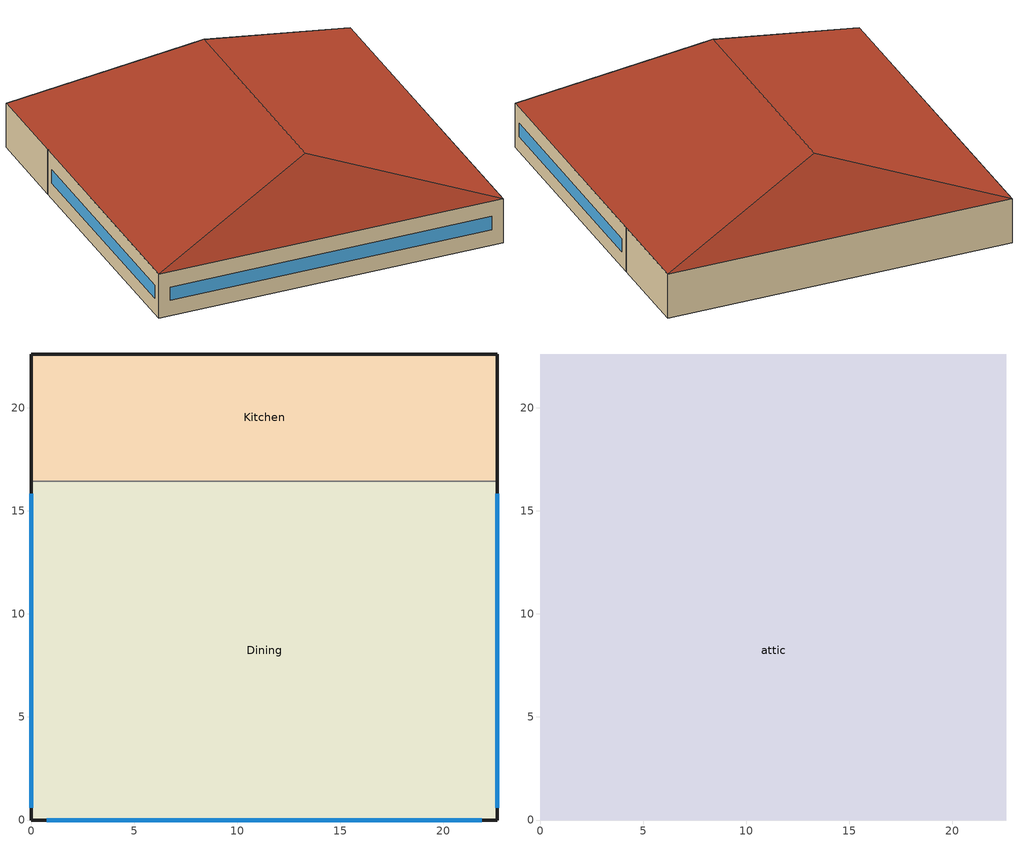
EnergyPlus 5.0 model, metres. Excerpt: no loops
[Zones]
Dining
 floor ground (ext-slab): 22.61,16.44 22.61,0 0,0 0,16.44 z0
 wall outside (Steel Frame Non-res Ext Wall): 0,16.44 0,0 22.61,0 22.61,16.44 z0:3.05
 wall to Kitchen (int-walls): 22.61,16.44 0,16.44 z0:3.05
 window (Window Non-res Fixed): 22.61,0.6 22.61,15.84 / 0.75,0 21.86,0 / 0,15.84 0,0.6 z1.07:1.98
Kitchen
 floor ground (ext-slab): 22.61,22.61 22.61,16.44 0,16.44 0,22.61 z0
 wall outside (Steel Frame Non-res Ext Wall): 22.61,16.44 22.61,22.61 0,22.61 0,16.44 z0:3.05
attic
 floor to Dining (Attic Non-res Floor): 0,0 0,16.44 22.61,16.44 22.61,0 z3.05
 floor to Kitchen (Attic Non-res Floor): 22.61,22.61 22.61,16.44 0,16.44 0,22.61 z3.05
 roof outside (Attic Non-res Roof): 22.61,0,3.05 22.61,22.61,3.05 11.3,18.84,6.82 11.3,3.77,6.82; 22.61,22.61,3.05 0,22.61,3.05 11.3,18.84,6.82; 0,0,3.05 22.61,0,3.05 11.3,3.77,6.82; 0,22.61,3.05 0,0,3.05 11.3,3.77,6.82 11.3,18.84,6.82
[Building]
Ref Bldg Full Service Restaurant New2004_v1.3_5.0: North Axis=0; Terrain=City; Loads Convergence Tolerance Value=0.04; Temperature Convergence Tolerance Value=0.2; Solar Distribution=FullInteriorAndExterior; Maximum Number of Warmup Days=25
[Site:Location]
USA GA-ATLANTA: Latitude {deg}=33.65; Longitude {deg}=-84.42; Time Zone {hr}=-5; Elevation {m}=315
[SizingPeriod:DesignDay] Barometric Pressure {Pa}=97598; Rain {0-no,1-yes}=0; Snow on ground {0-no,1-yes}=0; Day of Month=21; Daylight Savings Time Indicator=0; Humidity Indicating Type=WetBulb
Name | Maximum Dry-Bulb Temperature {C} | Daily Temp Range {C} | Humidity Indicating Conditions at Maximum Dry-Bulb | Wind Speed {m/s} design conditions vs. traditional 6.71 m/s (15 mph) | Wind Direction {Degrees; N=0, S=180} | Clearness {0.0 to 1.1} | Month | Day Type | Wind Speed {m/s} design conditions vs. traditional 3.35 m/s (7mph)
ATLANTA Ann Htg 99.6% Condns DB | -7.3 | 0 | -7.3 | 5.3 | 320 | 0 | 1 | WinterDesignDay
ATLANTA Ann Clg .4% Condns WB=>MDB | 31.4 | 9.7 | 25.2 |  | 300 | 1 | 7 | SummerDesignDay | 4
[Site:WaterMainsTemperature]
Calculation Method=CORRELATION; Annual Average Outdoor Air Temperature {C}=15.83; Maximum Difference In Monthly Average Outdoor Air Temperatures {deltaC}=20.5
[Site:GroundTemperature:BuildingSurface]
19.963, 19.905, 19.939, 20.453, 22.043, 22.528, 22.672, 22.78, 22.808, 21.178, 20.28, 20.042
[Construction]
Steel Frame Non-res Ext Wall: Wood Siding, Steel Frame NonRes Wall Insulation, 1/2IN Gypsum
Attic Non-res Floor: 1/2IN Gypsum, AtticFloor NonRes Insulation, 1/2IN Gypsum
Attic Non-res Roof: Roof Membrane, Metal Decking
ext-slab: HW CONCRETE
int-walls: 1/2IN Gypsum, 1/2IN Gypsum
Window Non-res Fixed: NonRes Fixed Assembly Window
InteriorFurnishings: Std Wood 6inch
[Material] Thermal Absorptance=0.9
Name | Roughness | Thickness {m} | Conductivity {W/m-K} | Density {kg/m3} | Specific Heat {J/kg-K} | Solar Absorptance | Visible Absorptance | Visible Absorptance! Common Materials
Steel Frame NonRes Wall Insulation | MediumRough | 0.0539159 | 0.049 | 265 | 836.8 | 0.7 | 0.7
AtticFloor NonRes Insulation | MediumRough | 0.23413 | 0.049 | 265 | 836.8 | 0.7 | 0.7
Std Wood 6inch | MediumSmooth | 0.15 | 0.12 | 540 | 1210 | 0.7 |  | 0.7
Wood Siding | MediumSmooth | 0.01 | 0.11 | 544.62 | 1210 | 0.78 | 0.78
1/2IN Gypsum | Smooth | 0.0127 | 0.16 | 784.9 | 830 | 0.92 | 0.92
HW CONCRETE | Rough | 0.1016 | 1.311 | 2240 | 836.8 | 0.7 | 0.7
Roof Membrane | VeryRough | 0.0095 | 0.16 | 1121.29 | 1460 | 0.7 | 0.7
Metal Decking | MediumSmooth | 0.0015 | 45.006 | 7680 | 418.4 | 0.7 | 0.3
[WindowMaterial:SimpleGlazingSystem]
NonRes Fixed Assembly Window: U-Factor=3.23646; Solar Heat Gain Coefficient=0.25
[Zone] Type=1; Multiplier=1
Name | Part of Total Floor Area
Dining; Kitchen | Yes
attic | No
[People] Schedule=BLDG_OCC_SCH; Fraction Radiant=0.3; User Specified Sensible Fraction=AUTOCALCULATE; Activity Level Schedule=ACTIVITY_SCH; Enable ASHRAE 55 Comfort Warnings=No; MRT Calculation=ZoneAveraged; Work Efficiency Schedule=WORK_EFF_SCH; Clothing Schedule=CLOTHING_SCH; Air Velocity Schedule=AIR_VELO_SCH; Thermal Comfort Report=FANGER
Name | Zone | Number of People Calculation Method | Zone Area per Person | Number of People
Dining People | Dining | Area/Person | 1.39
Kitchen People | Kitchen | People |  | 7.5
[Lights] Schedule=BLDG_LIGHT_SCH; Design Level Calculation Method=Watts/Area; Return Air Fraction=0; Fraction Radiant=0.7; Fraction Visible=0.2; Fraction Replaceable=1; Return Air Fraction is Calculated from Plenum Temperature=No
Name | Zone | Watts per Zone Area {W/m2}
Dining_Lights | Dining | 22.6
Kitchen_Lights | Kitchen | 12.9
[ElectricEquipment] Design Level Calculation Method=EquipmentLevel
Name | Zone | Schedule | Design Level {W} | Fraction Latent | Fraction Radiant | Fraction Lost
Dining_MiscElec_Equip | Dining | BLDG_EQUIP_SCH | 22402 | 0.25 | 0.3 | 0
Kitchen_MiscElec_Equip | Kitchen | BLDG_EQUIP_SCH | 52500 | 0.25 | 0.3 | 0.2
Kitchen_ExhFan_Equip | Kitchen | Kitchen_Exhaust_SCH | 699 | 0 | 0 | 1
[GasEquipment]
Kitchen_MiscGas_Equip: Zone=Kitchen; Schedule=GAS_EQUIP_SCH; Design Level Calculation Method=EquipmentLevel; Design Level {W}=166994; Fraction Latent=0.1; Fraction Radiant=0.2; Fraction Lost=0.7
[Exterior:Lights]
Exterior Facade Lighting: Schedule=ALWAYS_ON; Design Level=4235; Control Option=AstronomicalClock
[ZoneInfiltration:DesignFlowRate] Constant Term Coefficient=1; Temperature Term Coefficient=0; Velocity Term Coefficient=0; Velocity Squared Term Coefficient=0
Name | Zone | Schedule | Design Volume Flow Rate Calculation Method | Flow per Exterior Surface Area {m3/s/m2} | Air Changes Per Hour {ACH}
Dining_Infiltration | Dining | INFIL_HALF_ON_SCH | Flow/ExteriorArea | 0.000302
Kitchen_Infiltration | Kitchen | INFIL_HALF_ON_SCH | Flow/ExteriorArea | 0.000302
attic_Infiltration | attic | ALWAYS_ON | AirChanges/Hour |  | 1
[InternalMass] Construction=InteriorFurnishings
Name | Zone | Surface Area
Dining Internal Mass | Dining | 743.4961
Kitchen Internal Mass | Kitchen | 278.8105
[ZoneMixing]
Kitchen Exhaust Fanmixing_0: Zone=Kitchen; Schedule=HVACOperationSchd; Design Flow Rate Calculation Method=Flow/Zone; Design Flow Rate=1.828; Source Zone=Dining; Delta Temperature=0
[AvailabilityManager:NightCycle] Availability Schedule=ALWAYS_ON; Fan Schedule=HVACOperationSchd; Control Type {CycleOnAny | CycleOnControlZone | CycleOnAnyZoneFansOnly}=CycleOnAny; Thermostat Tolerance {delta C}=1; Cycling Run Time {s}=1800
PSZ-AC_1:1 Availability Manager; PSZ-AC_2:2 Availability Manager
[UtilityCost:Tariff]
Name | Output Meter | Conversion Factor Choice | Season Schedule | Demand Window Length | Monthly Charge or Variable | Group
GeorgiaPow_PLL-3_PowerLightLarge | Electricity:Facility | kWh | GeorgiaPowerSeasonSchedule | HalfHour | 15.75 | Comm Elect
GeorgiaPow_PLM-3_PowerLightMedium; GeorgiaPow_PLS-3_PowerLightSmall | Electricity:Facility | kWh | GeorgiaPowerSeasonSchedule | HalfHour | 14 | Comm Elect
GeorgiaPow_GS-2_GeneralService | Electricity:Facility | kWh | GeorgiaPowerSeasonSchedule |  | 13.25 | Comm Elect
GA_EIAMonthlyRateGas | Gas:Facility | MCF |  |  | 0 | Comm Gas
[UtilityCost:Charge:Block] Source Variable=totalEnergy; Season=Annual; Category Variable=EnergyCharges
Name | Charge Variable | Tariff | Block Size 1 Value or Variable | Block 1 Cost per Unit Value or Variable | Block Size 2 Value or Variable | Block 2 Cost per Unit Value or Variable | Block Size 3 Value or Variable | Block 3 Cost per Unit Value or Variable | Block Size 4 Value or Variable | Block 4 Cost per Unit Value or Variable | Block Size Multiplier Value or Variable
 | AnnualEnergyCharge | GeorgiaPow_PLL-3_PowerLightLarge | 3000 | 0.10099 | 7000 | 0.09186 | 190000 | 0.0786 | remaining | 0.06096
 | AnnualaddedEnergyCharge | GeorgiaPow_PLL-3_PowerLightLarge | 200 | 0 | 200 | 0.0104 | 200 | 0.00822 | remaining | 0.00594 | TotalDemand
 | AnnualEnergyCharge | GeorgiaPow_PLM-3_PowerLightMedium | 3000 | 0.08757 | 7000 | 0.08026 | 190000 | 0.0691 | remaining | 0.05355
 | AnnualaddedEnergyCharge | GeorgiaPow_PLM-3_PowerLightMedium | 200 | 0 | 200 | 0.00892 | 200 | 0.00672 | remaining | 0.00586 | TotalDemand
 | AnnualEnergyCharge | GeorgiaPow_PLS-3_PowerLightSmall | 25 | 0 | 2975 | 0.08808 | 7000 | 0.08367 | remaining | 0.0722
 | AnnualaddedEnergyCharge | GeorgiaPow_PLS-3_PowerLightSmall | 200 | 0 | 200 | 0.0089 | 200 | 0.0067 | remaining | 0.00586 | TotalDemand
 | AnnualEnergyCharge | GeorgiaPow_GS-2_GeneralService | 25 | 0 | remaining | 0.08327
[UtilityCost:Charge:Simple]
Name | Charge Variable | Tariff | Source Variable | Season | Category Variable | Cost per Unit Value or Variable
 | SummerFuelCostRiderEnergyCharge | GeorgiaPow_PLL-3_PowerLightLarge | TotalEnergy | Summer | EnergyCharges | 0.019843
 | WinterFuelCostRiderEnergyCharge | GeorgiaPow_PLL-3_PowerLightLarge | TotalEnergy | Winter | EnergyCharges | 0.016524
 | TaxofSevenPercent | GeorgiaPow_PLL-3_PowerLightLarge | SubTotal | Annual | Taxes | 0.07
 | SummerFuelCostRiderEnergyCharge | GeorgiaPow_PLM-3_PowerLightMedium | TotalEnergy | Summer | EnergyCharges | 0.019843
 | WinterFuelCostRiderEnergyCharge | GeorgiaPow_PLM-3_PowerLightMedium | TotalEnergy | Winter | EnergyCharges | 0.016524
 | TaxofSevenPercent | GeorgiaPow_PLM-3_PowerLightMedium | SubTotal | Annual | Taxes | 0.07
 | SummerFuelCostRiderEnergyCharge | GeorgiaPow_PLS-3_PowerLightSmall | TotalEnergy | Summer | EnergyCharges | 0.019843
 | WinterFuelCostRiderEnergyCharge | GeorgiaPow_PLS-3_PowerLightSmall | TotalEnergy | Winter | EnergyCharges | 0.016524
 | TaxofSevenPercent | GeorgiaPow_PLS-3_PowerLightSmall | SubTotal | Annual | Taxes | 0.07
 | SummerFuelCostRiderEnergyCharge | GeorgiaPow_GS-2_GeneralService | TotalEnergy | Summer | EnergyCharges | 0.019843
 | WinterFuelCostRiderEnergyCharge | GeorgiaPow_GS-2_GeneralService | TotalEnergy | Winter | EnergyCharges | 0.016524
 | TaxofSevenPercent | GeorgiaPow_GS-2_GeneralService | SubTotal | Annual | Taxes | 0.07
 | MonthlyRateGasCharge | GA_EIAMonthlyRateGas | totalEnergy | Annual | EnergyCharges | GA_MonthlyGasRates
 | TaxofSixPercent | GA_EIAMonthlyRateGas | SubTotal | Annual | Taxes | 0.06
[UtilityCost:Qualify] Season=Annual; Threshold Test=Count
Name | Tariff | Variable | Qualify Type | Threshold Value or Variable | Number of Months
MinDemand500kw | GeorgiaPow_PLL-3_PowerLightLarge | TotalDemand | Minimum | 500 | 12
MinDemand30kw | GeorgiaPow_PLM-3_PowerLightMedium | TotalDemand | Minimum | 30 | 12
MaxDemand500kw | GeorgiaPow_PLM-3_PowerLightMedium | TotalDemand | Maximum | 500 | 1
MaxDemand30kw | GeorgiaPow_PLS-3_PowerLightSmall | TotalDemand | Maximum | 30 | 1
MaxDemand30kw | GeorgiaPow_GS-2_GeneralService | TotalDemand | Maximum | 30 | 1
MaxEnergy30OOkwh | GeorgiaPow_GS-2_GeneralService | TotalEnergy | Maximum | 3000 | 1
[UtilityCost:Variable]
GA_MonthlyGasRates: Tariff=GA_EIAMonthlyRateGas; Variable Type=Currency; January Value=9.24; February Value=10.07; March Value=10.36; April Value=10.86; May Value=11.95; June Value=13.5; July Value=12.5; August Value=12.65; September Value=12.07; October Value=10.93; November Value=9.39; December Value=8.18
[Schedule:Compact]
ALWAYS_ON: Through: 12/31, For: AllDays, Until: 24:00, 1
ACTIVITY_SCH: Through: 12/31, For: AllDays, Until: 24:00, 120
AIR_VELO_SCH: Through: 12/31, For: AllDays, Until: 24:00, 0.2
BLDG_EQUIP_SCH: Through: 12/31, For: Weekday, Until: 06:00, 0.1, Until: 07:00, 0.25, Until: 09:00, 0.35, Until: 10:00, 0.25, Until: 13:00, 0.35, Until: 16:00, 0.25, Until: 19:00, 0.35, Until: 24:00, 0.25, For: Saturday, Until: 06:00, 0.1, Until: 07:00, 0.25, Until: 09:00, 0.35, Until: 10:00, 0.25, Until: 13:00, 0.35, Until: 16:00, 0.25, Until: 19:00, 0.35, Until: 24:00, 0.25, For: SummerDesignDay, Until: 24:00, 0.35, For: WinterDesignDay, Until: 24:00, 0, For: Sunday Holidays AllOtherDays, Until: 06:00, 0.1, Until: 07:00, 0.25, Until: 09:00, 0.35, Until: 10:00, 0.25, Until: 13:00, 0.35, Until: 16:00, 0.25, Until: 19:00, 0.35, Until: 24:00, 0.25
BLDG_LIGHT_SCH: Through: 12/31, For: SummerDesignDay, Until: 24:00, 1, For: WinterDesignDay, Until: 24:00, 0, For: Weekday Saturday Sunday Holidays AllOtherDays, Until: 01:00, 0.45, Until: 05:00, 0.15, Until: 06:00, 0.45, Until: 24:00, 0.9
BLDG_OCC_SCH: Through: 12/31, For: Weekdays, Until: 01:00, 0.05, Until: 05:00, 0, Until: 06:00, 0.05, Until: 07:00, 0.1, Until: 10:00, 0.4, Until: 11:00, 0.2, Until: 12:00, 0.5, Until: 13:00, 0.8, Until: 14:00, 0.7, Until: 15:00, 0.4, Until: 16:00, 0.2, Until: 17:00, 0.25, Until: 18:00, 0.5, Until: 21:00, 0.8, Until: 22:00, 0.5, Until: 23:00, 0.35, Until: 24:00, 0.2, For: SummerDesignDay, Until: 24:00, 1, For: WinterDesignDay, Until: 24:00, 0, For: Saturday, Until: 01:00, 0.05, Until: 06:00, 0, Until: 07:00, 0.05, Until: 09:00, 0.5, Until: 10:00, 0.4, Until: 11:00, 0.2, Until: 12:00, 0.45, Until: 14:00, 0.5, Until: 15:00, 0.35, Until: 18:00, 0.3, Until: 19:00, 0.7, Until: 20:00, 0.9, Until: 21:00, 0.7, Until: 22:00, 0.65, Until: 23:00, 0.55, Until: 24:00, 0.35, For: Sunday Holidays AllOtherDays, Until: 01:00, 0.05, Until: 06:00, 0, Until: 07:00, 0.05, Until: 09:00, 0.5, Until: 11:00, 0.2, Until: 12:00, 0.3, Until: 14:00, 0.5, Until: 15:00, 0.3, Until: 16:00, 0.2, Until: 17:00, 0.25, Until: 18:00, 0.35, Until: 19:00, 0.55, Until: 20:00, 0.65, Until: 21:00, 0.7, Until: 22:00, 0.35, Until: 24:00, 0.2
CLOTHING_SCH: Through: 04/30, For: AllDays, Until: 24:00, 1, Through: 09/30, For: AllDays, Until: 24:00, 0.5, Through: 12/31, For: AllDays, Until: 24:00, 1
GAS_EQUIP_SCH: Through: 12/31, For: Weekdays Saturday, Until: 05:00, 0.02, Until: 06:00, 0.05, Until: 07:00, 0.1, Until: 08:00, 0.15, Until: 09:00, 0.2, Until: 10:00, 0.15, Until: 13:00, 0.25, Until: 14:00, 0.2, Until: 15:00, 0.15, Until: 16:00, 0.2, Until: 19:00, 0.3, Until: 21:00, 0.2, Until: 22:00, 0.15, Until: 23:00, 0.1, Until: 24:00, 0.05, For: SummerDesignDay, Until: 24:00, 0.25, For: WinterDesignDay, Until: 24:00, 0, For: Sunday Holidays AllOtherDays, Until: 05:00, 0.02, Until: 06:00, 0.05, Until: 07:00, 0.1, Until: 08:00, 0.15, Until: 09:00, 0.2, Until: 10:00, 0.15, Until: 13:00, 0.25, Until: 14:00, 0.2, Until: 15:00, 0.15, Until: 16:00, 0.2, Until: 19:00, 0.3, Until: 21:00, 0.2, Until: 22:00, 0.15, Until: 23:00, 0.1, Until: 24:00, 0.05
Kitchen_Exhaust_SCH; HVACOperationSchd: Through: 12/31, For: AllDays, Until: 01:00, 1, Until: 05:00, 0, Until: 24:00, 1
INFIL_HALF_ON_SCH: Through: 12/31, For: Weekdays SummerDesignDay, Until: 05:00, 1, Until: 24:00, 0.5, For: Saturday WinterDesignDay, Until: 05:00, 1, Until: 24:00, 0.5, For: Sunday Holidays AllOtherDays, Until: 05:00, 1, Until: 24:00, 0.5
WORK_EFF_SCH: Through: 12/31, For: AllDays, Until: 24:00, 0
GeorgiaPowerSeasonSchedule: Through: 5/31, For: AllDays, Until: 24:00, 1, Through: 9/30, For: AllDays, Until: 24:00, 3, Through: 12/31, For: AllDays, Until: 24:00, 1
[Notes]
DOE Commercial Reference Building
Full Service Restaurant, new construction 90.1-2004
EnergyPlus Version 5.0
ASHRAE Standards 90.1-2004 and 62-1999
Description:  Single story, Two zone building.
Form:         Area = 511 m2 (5,500 ft2); Number of Stories = 1 plus attic; Shape = rectangle, Aspect ratio = 1.0
Envelope:     Envelope thermal properties vary with climate according to ASHRAE Standard 90.1-2004.
Opaque constructions: steel frame walls; attic roof; slab-on-grade floor
Windows: window-to-wall ratio = 17.1%
Infiltration = 0.4 cfm/ft2 above grade wall area at 0.3 in wc (75 Pa) adjusted to 0.016 in wc (4 Pa).
50% of full value when ventilation system on.
HVAC:         ASHRAE 90.1-2004 PSZ-AC, gas furnace
Economizers per ASHRAE 90.1-2004
Exhaust:      Kitchen exhaust 1888 L/s (4000 cfm), 97% of exhaust make-up air from dining
Kitchen exhaust fan modeled as exterior load to avoid getting double make-up air
Refrigeration: Walk-in cooler and walk-in freezer
Int. gains:   W/m2 (W/ft2)   lights          elec plug        gas plug
Detached Shading:               None
Daylight:                       None
Natural Ventilation:            None
Zonal Equipment:                None
Air Primary Loops:              PSZ-AC:1; PSZ-AC:2
Plant Loops:                    SHWSys1
System Equipment Autosize:      Yes
Purchased Cooling:              None
Purchased Heating:              None
Coils:                          Coil:Cooling:DX:SingleSpeed; Coil:Cooling:DX:TwoSpeed; Coil:Heating:Gas
Pumps:                          None
Boilers:                        None
Chillers:                       None
Reference citation for the Commercial Reference Buildings:
Deru, M.; Field, K.; Studer, D.; Benne, K.; Griffith, B.; Torcellini, P;
Halverson, M.; Winiarski, D.; Liu, B.; Rosenberg, M.; Huang, J.;
Yazdanian, M.; Crawley, D. (2010).
U.S. Department of Energy Commercial Reference Building Models of the National Building Stock.
Washington, DC: U.S. Department of Energy, Energy Efficiency and
Renewable Energy, Office of Building Technologies.
***GENERAL SIMULATION PARAMETERS***
Number of Zones: 3
***HOLIDAYS & DAYLIGHT SAVINGS***
